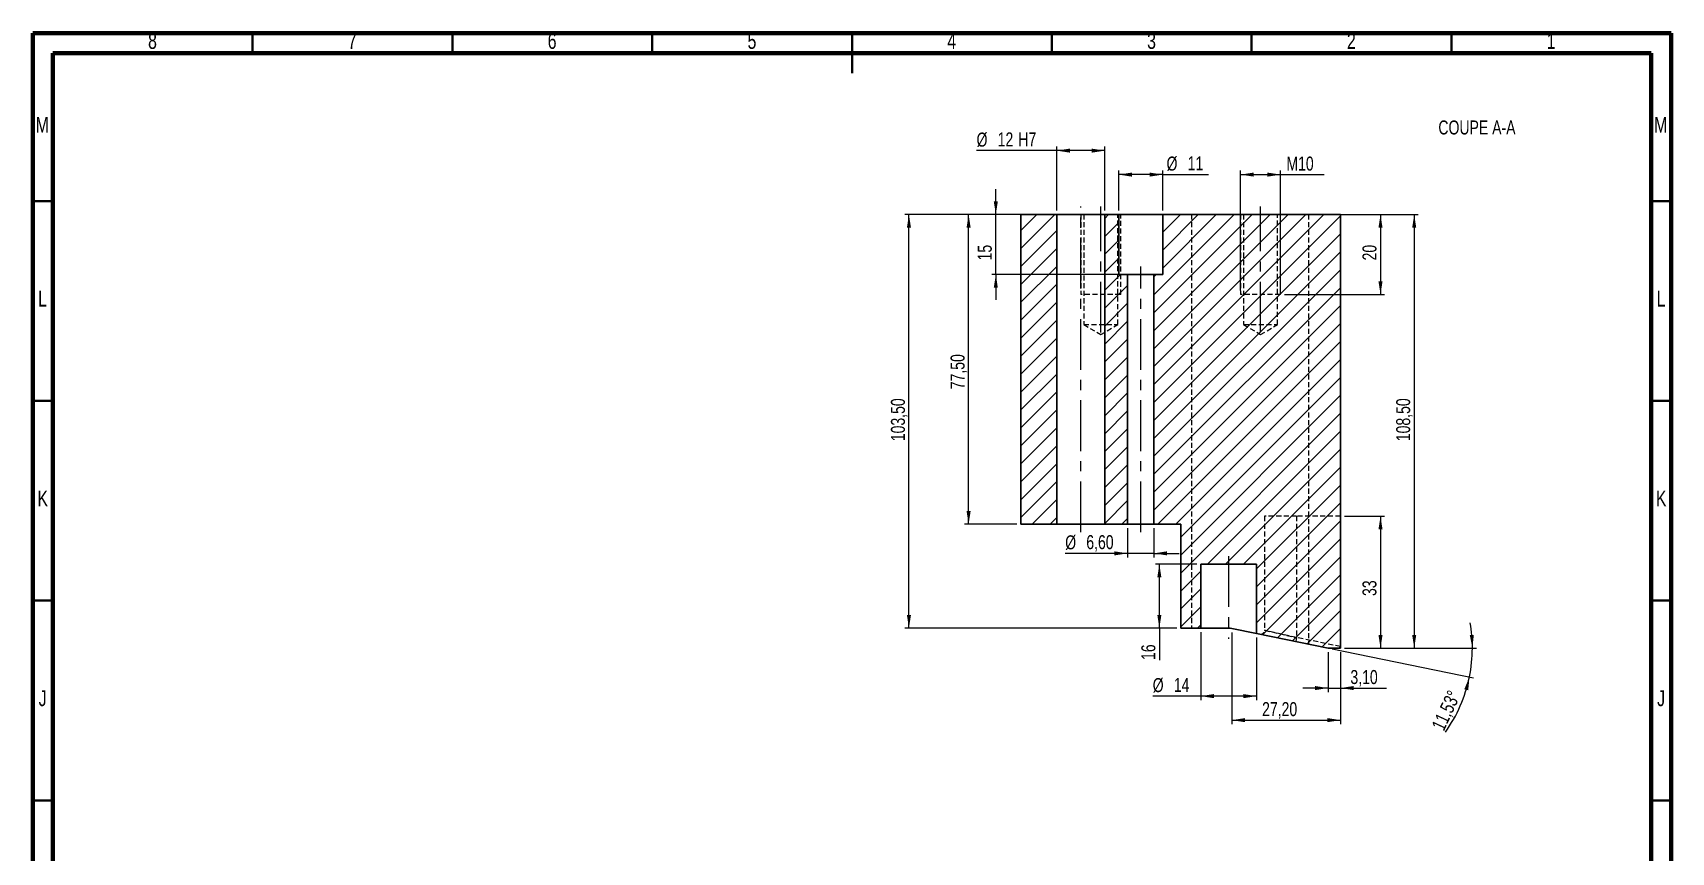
# Model space of a CAD drawing. Header units: millimetres. Extents: x 5 to 415, y 5 to 589.
# Drawn here: x 5 to 415, y 384 to 589.1 of the extents above; entities that cross this region are included whole.
import ezdxf

# ---------------------------------------------------------------- set-up
doc = ezdxf.new("R2010")
doc.units = ezdxf.units.MM
doc.linetypes.add('CENTERX2', pattern=[20.32, 12.7, -2.54, 2.54, -2.54])
doc.linetypes.add('HIDDEN', pattern=[1.905, 1.27, -0.635])
doc.styles.add('SLDTEXTSTYLE0', font='TXT', dxfattribs={"width": 0.75})
doc.dimstyles.new('SLDDIMSTYLE2', dxfattribs={"dimtxt": 3.5, "dimasz": 3.302, "dimexe": 0, "dimexo": 0.0625, "dimgap": 0.875, "dimtad": 1, "dimrnd": 1e-09, "dimzin": 12, "dimdsep": 46, "dimtxsty": 'SLDTEXTSTYLE0', "dimsah": 1, "dimcen": 0.09, "dimadec": 0, "dimazin": 3, "dimtfac": 1, "dimtofl": 0, "dimtmove": 0, "dimatfit": 3, "dimfxl": 1, "dimfrac": 2, "dimtolj": 1, "dimtzin": 12, "dimarcsym": 0})
doc.dimstyles.new('SLDDIMSTYLE4', dxfattribs={"dimtxt": 3.5, "dimasz": 3.302, "dimexe": 0, "dimexo": 0.0625, "dimgap": 0.875, "dimtad": 1, "dimrnd": 1e-09, "dimzin": 12, "dimdsep": 46, "dimtxsty": 'SLDTEXTSTYLE0', "dimsah": 1, "dimcen": 0.09, "dimadec": 0, "dimazin": 3, "dimtfac": 1, "dimtmove": 0, "dimatfit": 0, "dimfxl": 1, "dimfrac": 2, "dimtolj": 1, "dimtzin": 12, "dimarcsym": 0})
doc.dimstyles.new('SLDDIMSTYLE5', dxfattribs={"dimtxt": 3.5, "dimasz": 3.302, "dimexe": 0, "dimexo": 0.0625, "dimgap": 0.875, "dimtad": 1, "dimdec": 4, "dimzin": 12, "dimdsep": 46, "dimtxsty": 'SLDTEXTSTYLE0', "dimsah": 1, "dimcen": 0.09, "dimazin": 3, "dimtfac": 1, "dimtofl": 0, "dimtmove": 0, "dimatfit": 3, "dimfxl": 1, "dimfrac": 2, "dimtolj": 1, "dimtzin": 12, "dimarcsym": 0})

# ---------------------------------------------------------------- blocks, each defined once
blk = doc.blocks.new('_D_33')
at = {"color": 7, "linetype": 'Continuous', "lineweight": 18}
for p, q in [((307.25, 524.62), (307.25, 554.62)), ((307.25, 553.62), (317.25, 553.62)), ((317.25, 524.62), (317.25, 554.62)), ((317.25, 553.62), (328.16, 553.62))]:
    blk.add_line(p, q, dxfattribs=at)
for points in [[(307.25, 553.62), (310.55, 553.11), (310.55, 554.13)], [(317.25, 553.62), (313.95, 554.13), (313.95, 553.11)]]:
    blk.add_solid(points, dxfattribs=at)
at = {"color": 7, "linetype": 'Continuous', "lineweight": 18, "insert": (318.7, 558.13), "char_height": 3.5, "attachment_point": 1, "style": 'SLDTEXTSTYLE0'}
blk.add_mtext('M10', dxfattribs=at)
blk = doc.blocks.new('_D_34')
at = {"color": 7, "linetype": 'Continuous', "lineweight": 18}
for p, q in [((318.25, 543.62), (343.25, 543.62)), ((342.25, 543.62), (342.25, 523.62)), ((318.25, 523.62), (343.25, 523.62))]:
    blk.add_line(p, q, dxfattribs=at)
for points in [[(342.25, 543.62), (341.74, 540.32), (342.76, 540.32)], [(342.25, 523.62), (342.76, 526.92), (341.74, 526.92)]]:
    blk.add_solid(points, dxfattribs=at)
at = {"color": 7, "linetype": 'Continuous', "lineweight": 18, "insert": (337.74, 532.14), "char_height": 3.5, "attachment_point": 1, "rotation": 90, "style": 'SLDTEXTSTYLE0'}
blk.add_mtext('20', dxfattribs=at)
blk = doc.blocks.new('_D_35')
at = {"color": 7, "linetype": 'Continuous', "lineweight": 18}
for p, q in [((329.15, 434.12), (329.15, 424.12)), ((332.25, 434.12), (332.25, 424.12)), ((329.15, 425.12), (322.8, 425.12)), ((329.15, 425.12), (332.25, 425.12)), ((332.25, 425.12), (343.77, 425.12))]:
    blk.add_line(p, q, dxfattribs=at)
for points in [[(329.15, 425.12), (325.85, 425.63), (325.85, 424.61)], [(332.25, 425.12), (335.55, 424.61), (335.55, 425.63)]]:
    blk.add_solid(points, dxfattribs=at)
at = {"color": 7, "linetype": 'Continuous', "lineweight": 18, "insert": (334.72, 429.63), "char_height": 3.5, "attachment_point": 1, "style": 'SLDTEXTSTYLE0'}
blk.add_mtext('3,10', dxfattribs=at)
blk = doc.blocks.new('_D_36')
at = {"color": 7, "linetype": 'Continuous', "lineweight": 18}
for p, q in [((333.25, 468.12), (343.25, 468.12)), ((342.25, 468.12), (342.25, 435.12)), ((333.25, 435.12), (343.25, 435.12))]:
    blk.add_line(p, q, dxfattribs=at)
for points in [[(342.25, 468.12), (341.74, 464.82), (342.76, 464.82)], [(342.25, 435.12), (342.76, 438.42), (341.74, 438.42)]]:
    blk.add_solid(points, dxfattribs=at)
at = {"color": 7, "linetype": 'Continuous', "lineweight": 18, "insert": (337.74, 448.16), "char_height": 3.5, "attachment_point": 1, "rotation": 90, "style": 'SLDTEXTSTYLE0'}
blk.add_mtext('33', dxfattribs=at)
blk = doc.blocks.new('_D_37')
at = {"color": 7, "linetype": 'Continuous', "lineweight": 18}
for p, q in [((330.13, 434.92), (365.5, 427.7)), ((333.25, 435.12), (366.25, 435.12))]:
    blk.add_line(p, q, dxfattribs=at)
for start, end in [(0, 10.0466), (348.4653, 0), (324.3524, 348.4653)]:
    blk.add_arc((329.15, 435.12), 36.09, start, end, dxfattribs=at)
for points in [[(365.25, 435.12), (365.6, 438.44), (364.59, 438.4)], [(364.52, 427.9), (363.22, 424.83), (364.2, 424.58)]]:
    blk.add_solid(points, dxfattribs=at)
at = {"color": 7, "linetype": 'Continuous', "lineweight": 18, "insert": (354.9, 415.63), "char_height": 3.5, "attachment_point": 1, "rotation": 64.9481, "style": 'SLDTEXTSTYLE0'}
blk.add_mtext('11,53°', dxfattribs=at)
blk = doc.blocks.new('_D_38')
at = {"color": 7, "linetype": 'Continuous', "lineweight": 18}
for p, q in [((251.25, 543.62), (223.25, 543.62)), ((224.25, 440.12), (224.25, 543.62)), ((291.25, 440.12), (223.25, 440.12))]:
    blk.add_line(p, q, dxfattribs=at)
for points in [[(224.25, 543.62), (223.74, 540.32), (224.76, 540.32)], [(224.25, 440.12), (224.76, 443.42), (223.74, 443.42)]]:
    blk.add_solid(points, dxfattribs=at)
at = {"color": 7, "linetype": 'Continuous', "lineweight": 18, "insert": (219.74, 486.9), "char_height": 3.5, "attachment_point": 1, "rotation": 90, "style": 'SLDTEXTSTYLE0'}
blk.add_mtext('103,50', dxfattribs=at)
blk = doc.blocks.new('_D_39')
at = {"color": 7, "linetype": 'Continuous', "lineweight": 18}
for p, q in [((245.99, 543.62), (245.99, 549.97)), ((275.75, 543.62), (244.99, 543.62)), ((245.99, 528.62), (245.99, 543.62)), ((284.55, 528.62), (244.99, 528.62)), ((245.99, 528.62), (245.99, 522.27))]:
    blk.add_line(p, q, dxfattribs=at)
for points in [[(245.99, 543.62), (246.49, 546.92), (245.48, 546.92)], [(245.99, 528.62), (245.48, 525.32), (246.49, 525.32)]]:
    blk.add_solid(points, dxfattribs=at)
at = {"color": 7, "linetype": 'Continuous', "lineweight": 18, "insert": (241.47, 532.14), "char_height": 3.5, "attachment_point": 1, "rotation": 90, "style": 'SLDTEXTSTYLE0'}
blk.add_mtext('15', dxfattribs=at)
blk = doc.blocks.new('_D_40')
at = {"color": 7, "linetype": 'Continuous', "lineweight": 18}
for p, q in [((251.25, 543.62), (238.18, 543.62)), ((239.18, 466.12), (239.18, 543.62)), ((251.25, 466.12), (238.18, 466.12))]:
    blk.add_line(p, q, dxfattribs=at)
for points in [[(239.18, 543.62), (238.67, 540.32), (239.69, 540.32)], [(239.18, 466.12), (239.69, 469.42), (238.67, 469.42)]]:
    blk.add_solid(points, dxfattribs=at)
at = {"color": 7, "linetype": 'Continuous', "lineweight": 18, "insert": (234.67, 499.9), "char_height": 3.5, "attachment_point": 1, "rotation": 90, "style": 'SLDTEXTSTYLE0'}
blk.add_mtext('77,50', dxfattribs=at)
blk = doc.blocks.new('_D_41')
at = {"color": 7, "linetype": 'Continuous', "lineweight": 18}
for p, q in [((276.75, 544.62), (276.75, 554.62)), ((287.75, 553.62), (276.75, 553.62)), ((287.75, 544.62), (287.75, 554.62)), ((287.75, 553.62), (299.17, 553.62))]:
    blk.add_line(p, q, dxfattribs=at)
for points in [[(276.75, 553.62), (280.05, 553.11), (280.05, 554.13)], [(287.75, 553.62), (284.45, 554.13), (284.45, 553.11)]]:
    blk.add_solid(points, dxfattribs=at)
at = {"color": 7, "linetype": 'Continuous', "lineweight": 18, "char_height": 3.5, "attachment_point": 1, "style": 'SLDTEXTSTYLE0'}
for s, insert in [('%%c', (288.71, 558.13)), ('11', (293.99, 558.19))]:
    blk.add_mtext(s, dxfattribs=dict(at, insert=insert))
blk = doc.blocks.new('_D_42')
at = {"color": 7, "linetype": 'Continuous', "lineweight": 18}
for p, q in [((261.25, 559.62), (241.17, 559.62)), ((261.25, 544.62), (261.25, 560.62)), ((273.25, 559.62), (261.25, 559.62)), ((273.25, 544.62), (273.25, 560.62))]:
    blk.add_line(p, q, dxfattribs=at)
for points in [[(261.25, 559.62), (264.55, 559.11), (264.55, 560.13)], [(273.25, 559.62), (269.95, 560.13), (269.95, 559.11)]]:
    blk.add_solid(points, dxfattribs=at)
at = {"color": 7, "linetype": 'Continuous', "lineweight": 18, "char_height": 3.5, "attachment_point": 1, "style": 'SLDTEXTSTYLE0'}
for s, insert in [('%%c', (241.17, 564.13)), ('12', (246.45, 564.19)), ('H7', (251.62, 564.19))]:
    blk.add_mtext(s, dxfattribs=dict(at, insert=insert))
blk = doc.blocks.new('_D_43')
at = {"color": 7, "linetype": 'Continuous', "lineweight": 18}
for p, q in [((297.25, 439.12), (297.25, 422.1)), ((311.25, 437.77), (311.25, 422.1)), ((297.25, 423.1), (285.25, 423.1)), ((311.25, 423.1), (297.25, 423.1))]:
    blk.add_line(p, q, dxfattribs=at)
for points in [[(297.25, 423.1), (300.55, 422.59), (300.55, 423.61)], [(311.25, 423.1), (307.95, 423.61), (307.95, 422.59)]]:
    blk.add_solid(points, dxfattribs=at)
at = {"color": 7, "linetype": 'Continuous', "lineweight": 18, "char_height": 3.5, "attachment_point": 1, "style": 'SLDTEXTSTYLE0'}
for s, insert in [('%%c', (285.25, 427.61)), ('14', (290.53, 427.66))]:
    blk.add_mtext(s, dxfattribs=dict(at, insert=insert))
blk = doc.blocks.new('_D_44')
at = {"color": 7, "linetype": 'Continuous', "lineweight": 18}
for p, q in [((278.95, 465.12), (278.95, 457.83)), ((285.55, 465.12), (285.55, 457.83)), ((278.95, 458.83), (263.35, 458.83)), ((285.55, 458.83), (278.95, 458.83)), ((285.55, 458.83), (291.9, 458.83))]:
    blk.add_line(p, q, dxfattribs=at)
for points in [[(278.95, 458.83), (275.65, 459.34), (275.65, 458.32)], [(285.55, 458.83), (288.85, 458.32), (288.85, 459.34)]]:
    blk.add_solid(points, dxfattribs=at)
at = {"color": 7, "linetype": 'Continuous', "lineweight": 18, "char_height": 3.5, "attachment_point": 1, "style": 'SLDTEXTSTYLE0'}
for s, insert in [('%%c', (263.35, 463.34)), ('6,60', (268.63, 463.39))]:
    blk.add_mtext(s, dxfattribs=dict(at, insert=insert))
blk = doc.blocks.new('_D_45')
at = {"color": 7, "linetype": 'Continuous', "lineweight": 18}
for p, q in [((296.25, 456.12), (285.91, 456.12)), ((286.91, 440.12), (286.91, 456.12)), ((291.25, 440.12), (285.91, 440.12)), ((286.91, 440.12), (286.91, 432.14))]:
    blk.add_line(p, q, dxfattribs=at)
for points in [[(286.91, 456.12), (286.4, 452.82), (287.42, 452.82)], [(286.91, 440.12), (287.42, 443.42), (286.4, 443.42)]]:
    blk.add_solid(points, dxfattribs=at)
at = {"color": 7, "linetype": 'Continuous', "lineweight": 18, "insert": (282.4, 432.14), "char_height": 3.5, "attachment_point": 1, "rotation": 90, "style": 'SLDTEXTSTYLE0'}
blk.add_mtext('16', dxfattribs=at)
blk = doc.blocks.new('_D_46')
at = {"color": 7, "linetype": 'Continuous', "lineweight": 18}
for p, q in [((333.25, 543.62), (351.69, 543.62)), ((350.69, 543.62), (350.69, 435.12)), ((333.25, 435.12), (351.69, 435.12))]:
    blk.add_line(p, q, dxfattribs=at)
for points in [[(350.69, 543.62), (350.18, 540.32), (351.19, 540.32)], [(350.69, 435.12), (351.19, 438.42), (350.18, 438.42)]]:
    blk.add_solid(points, dxfattribs=at)
at = {"color": 7, "linetype": 'Continuous', "lineweight": 18, "insert": (346.17, 486.9), "char_height": 3.5, "attachment_point": 1, "rotation": 90, "style": 'SLDTEXTSTYLE0'}
blk.add_mtext('108,50', dxfattribs=at)
blk = doc.blocks.new('_D_47')
at = {"color": 7, "linetype": 'Continuous', "lineweight": 18}
for p, q in [((305.05, 439.04), (305.05, 416.09)), ((332.25, 434.12), (332.25, 416.09)), ((305.05, 417.09), (332.25, 417.09))]:
    blk.add_line(p, q, dxfattribs=at)
for points in [[(305.05, 417.09), (308.35, 416.58), (308.35, 417.6)], [(332.25, 417.09), (328.95, 417.6), (328.95, 416.58)]]:
    blk.add_solid(points, dxfattribs=at)
at = {"color": 7, "linetype": 'Continuous', "lineweight": 18, "insert": (312.62, 421.6), "char_height": 3.5, "attachment_point": 1, "style": 'SLDTEXTSTYLE0'}
blk.add_mtext('27,20', dxfattribs=at)

msp = doc.modelspace()

# ---------------------------------------------------------------- hatches: boundary and pattern name
at = {"linetype": 'Continuous', "lineweight": 18}
h = msp.add_hatch(dxfattribs=at)
h.set_pattern_fill('ANSI31', style=0)
h.paths.add_polyline_path([(261.24871, 543.62052), (252.24871, 543.62052), (252.24871, 466.12052), (261.24871, 466.12052)], flags=0)
h = msp.add_hatch(dxfattribs=at)
h.set_pattern_fill('ANSI31', style=0)
h.paths.add_polyline_path([(278.94871, 466.12052), (278.94871, 528.62052), (276.74871, 528.62052), (276.74871, 543.62052), (273.24871, 543.62052), (273.24871, 466.12052)], flags=0)
h = msp.add_hatch(dxfattribs=at)
h.set_pattern_fill('ANSI31', style=0)
h.paths.add_polyline_path([(292.24871, 440.12052), (297.24871, 440.12052), (297.24871, 456.12052), (311.24871, 456.12052), (311.24871, 438.77438), (329.15245, 435.12052), (332.24871, 435.12052), (332.24871, 543.62052), (287.74871, 543.62052), (287.74871, 528.62052), (285.54871, 528.62052), (285.54871, 466.12052), (292.24871, 466.12052)], flags=0)

# ---------------------------------------------------------------- linework, layer by layer
at = {"color": 7, "linetype": 'Continuous', "lineweight": 70}
for p, q in [((5, 5), (5, 589)), ((5, 589), (415, 589)), ((415, 589), (415, 5)), ((10, 10), (10, 584)), ((10, 584), (410, 584)), ((410, 584), (410, 10))]:
    msp.add_line(p, q, dxfattribs=at)
at = {"color": 7, "linetype": 'Continuous', "lineweight": 35}
for p, q in [((60, 584), (60, 589)), ((110, 584), (110, 589)), ((160, 584), (160, 589)), ((210, 589.001), (210, 578.999)), ((210, 584), (210, 589)), ((260, 584), (260, 589)), ((310, 584), (310, 589)), ((360, 584), (360, 589)), ((10, 547), (5, 547)), ((410, 547), (415, 547)), ((10, 497), (5, 497)), ((410, 497), (415, 497)), ((10, 447), (5, 447)), ((410, 447), (415, 447)), ((10, 397), (5, 397)), ((410, 397), (415, 397))]:
    msp.add_line(p, q, dxfattribs=at)
at = {"color": 7, "linetype": 'CENTERX2', "lineweight": 18}
for p, q in [((267.24871, 464.12052), (267.24871, 545.62052)), ((272.24871, 514.12052), (272.24871, 545.62052)), ((312.24871, 514.12052), (312.24871, 545.62052)), ((282.24871, 464.12052), (282.24871, 530.62052)), ((304.24871, 458.12052), (304.24871, 437.44745))]:
    msp.add_line(p, q, dxfattribs=at)
at = {"color": 7, "linetype": 'Continuous', "lineweight": 25}
for p, q in [((252.24871, 543.62052), (261.24871, 543.62052)), ((252.24871, 466.12052), (252.24871, 543.62052)), ((261.24871, 543.62052), (261.24871, 466.12052)), ((273.24871, 543.62052), (261.24871, 543.62052)), ((273.24871, 466.12052), (273.24871, 543.62052)), ((273.24871, 543.62052), (276.74871, 543.62052)), ((276.74871, 543.62052), (276.74871, 528.62052)), ((287.74871, 543.62052), (276.74871, 543.62052)), ((287.74871, 528.62052), (287.74871, 543.62052)), ((287.74871, 543.62052), (332.24871, 543.62052)), ((332.24871, 435.12052), (332.24871, 543.62052)), ((276.74871, 528.62052), (278.94871, 528.62052)), ((278.94871, 528.62052), (278.94871, 466.12052)), ((285.54871, 528.62052), (278.94871, 528.62052)), ((285.54871, 466.12052), (285.54871, 528.62052)), ((285.54871, 528.62052), (287.74871, 528.62052)), ((261.24871, 466.12052), (252.24871, 466.12052)), ((273.24871, 466.12052), (261.24871, 466.12052)), ((278.94871, 466.12052), (273.24871, 466.12052)), ((285.54871, 466.12052), (278.94871, 466.12052)), ((292.24871, 466.12052), (285.54871, 466.12052)), ((292.24871, 440.12052), (292.24871, 466.12052)), ((311.24871, 456.12052), (297.24871, 456.12052)), ((297.24871, 440.12052), (297.24871, 456.12052)), ((311.24871, 456.12052), (311.24871, 438.77438)), ((297.24871, 440.12052), (292.24871, 440.12052)), ((304.24871, 440.12052), (297.24871, 440.12052)), ((311.24871, 438.77438), (305.04856, 440.03973)), ((311.24871, 438.77438), (329.15245, 435.12052)), ((329.15245, 435.12052), (332.24871, 435.12052))]:
    msp.add_line(p, q, dxfattribs=at)
at = {"color": 7, "linetype": 'HIDDEN', "lineweight": 18}
for p, q in [((267.24871, 543.62052), (267.24871, 523.62052)), ((267.99871, 543.62052), (267.99871, 516.12052)), ((276.49871, 516.12052), (276.49871, 543.62052)), ((277.24871, 523.62052), (277.24871, 543.62052)), ((294.93698, 543.62052), (294.93698, 440.12052)), ((307.24871, 543.62052), (307.24871, 523.62052)), ((307.99871, 543.62052), (307.99871, 516.12052)), ((316.49871, 516.12052), (316.49871, 543.62052)), ((317.24871, 523.62052), (317.24871, 543.62052)), ((324.24871, 543.62052), (324.24871, 436.12129)), ((277.13943, 523.62052), (267.24871, 523.62052)), ((277.24871, 523.62052), (277.13945, 523.62052)), ((317.13939, 523.62052), (307.24871, 523.62052)), ((317.24871, 523.62052), (317.13944, 523.62052)), ((267.99871, 516.12052), (276.49871, 516.12052)), ((267.99871, 516.12052), (272.24871, 513.56686)), ((272.24871, 513.56686), (276.49871, 516.12052)), ((307.99871, 516.12052), (316.49871, 516.12052)), ((307.99871, 516.12052), (312.24871, 513.56686)), ((312.24871, 513.56686), (316.49871, 516.12052)), ((321.24871, 468.12052), (313.24871, 468.12052)), ((313.24871, 468.12052), (313.24871, 439.59091)), ((321.24871, 468.12052), (321.24871, 437.75415)), ((332.24871, 468.12052), (321.24871, 468.12052)), ((321.24871, 437.75415), (313.24871, 439.59091)), ((313.24871, 439.59091), (321.24871, 437.75415)), ((321.24871, 437.75415), (321.04875, 436.77435)), ((321.24871, 437.75415), (321.04875, 436.77435)), ((332.24871, 435.50923), (321.24871, 437.75415))]:
    msp.add_line(p, q, dxfattribs=at)
msp.add_arc((312.24871, 439.59091), 1, 258.4652577, 0, dxfattribs=at)
at = {"color": 7, "linetype": 'Continuous', "lineweight": 25}
msp.add_open_spline([(305.04856, 440.03973), (304.7855, 440.09342), (304.51892, 440.12052), (304.24871, 440.12052)], degree=3, dxfattribs=at)

# ---------------------------------------------------------------- texts
at = {"color": 7, "linetype": 'Continuous', "lineweight": 0, "attachment_point": 2, "style": 'SLDTEXTSTYLE0'}
for s, insert, char_height in [('8', (34.96004, 589.06015), 3.96875), ('7', (84.96004, 589.06015), 3.96875), ('6', (134.96004, 589.06015), 3.96875), ('5', (184.96004, 589.06015), 3.96875), ('4', (234.96004, 589.06015), 3.96875), ('3', (284.96004, 589.06015), 3.96875), ('2', (334.96004, 589.06015), 3.96875), ('1', (384.96004, 589.06015), 3.96875), ('M', (7.36174, 568.06015), 3.96875), ('COUPE A-A', (366.38947, 567.16445), 3.5), ('M', (412.36174, 568.06015), 3.96875), ('L', (7.45452, 524.56015), 3.96875), ('L', (412.45452, 524.56015), 3.96875), ('K', (7.48852, 474.56015), 3.96875), ('K', (412.48852, 474.56015), 3.96875), ('J', (7.46509, 424.56015), 3.96875), ('J', (412.46509, 424.56015), 3.96875)]:
    msp.add_mtext(s, dxfattribs=dict(at, insert=insert, char_height=char_height))

# ---------------------------------------------------------------- dimensions: what is measured, and where the dimension line sits
at = {"color": 7, "linetype": 'Continuous', "lineweight": 18}
for base, p1, p2, text, dimstyle, picture, middle in [((261.24871, 559.62052), (273.24871, 543.62052), (261.24871, 543.62052), '%%c<>H7', 'SLDDIMSTYLE2', '_D_42', (249.27957, 559.62052)), ((276.74871, 553.62052), (287.74871, 543.62052), (276.74871, 543.62052), '%%c<>', 'SLDDIMSTYLE2', '_D_41', (293.93972, 553.62052)), ((317.24871, 553.62052), (307.24871, 523.62052), (317.24871, 523.62052), 'M10', 'SLDDIMSTYLE2', '_D_33', (323.42946, 553.62052)), ((278.94871, 458.82855), (285.54871, 466.12052), (278.94871, 466.12052), '%%c<>', 'SLDDIMSTYLE4', '_D_44', (270.51523, 458.82855)), ((297.24871, 423.09831), (311.24871, 438.77438), (297.24871, 440.12052), '%%c<>', 'SLDDIMSTYLE2', '_D_43', (290.4746, 423.09831))]:
    dim = msp.add_linear_dim(base=base, p1=p1, p2=p2, text=text, dimstyle=dimstyle, dxfattribs=at)
    dim.commit()
    dim.dimension.update_dxf_attribs({"geometry": picture, "text_midpoint": middle, "dimtype": 160})
for base, p1, p2, dimstyle, picture, middle in [((245.98513, 543.62052), (285.54871, 528.62052), (276.74871, 543.62052), 'SLDDIMSTYLE4', '_D_39', (245.98513, 534.72116)), ((224.24871, 543.62052), (292.24871, 440.12052), (252.24871, 543.62052), 'SLDDIMSTYLE2', '_D_38', (224.24871, 494.01006)), ((239.18104, 543.62052), (252.24871, 466.12052), (252.24871, 543.62052), 'SLDDIMSTYLE2', '_D_40', (239.18104, 505.71942)), ((342.24871, 523.62052), (317.24871, 543.62052), (317.24871, 523.62052), 'SLDDIMSTYLE4', '_D_34', (342.24871, 534.72116)), ((350.68657, 435.12052), (332.24871, 543.62052), (332.24871, 435.12052), 'SLDDIMSTYLE2', '_D_46', (350.68657, 494.01006)), ((342.24871, 435.12052), (332.24871, 468.12052), (332.24871, 435.12052), 'SLDDIMSTYLE2', '_D_36', (342.24871, 450.74197)), ((286.90943, 456.12052), (292.24871, 440.12052), (297.24871, 456.12052), 'SLDDIMSTYLE2', '_D_45', (286.90943, 434.72162))]:
    dim = msp.add_linear_dim(base=base, p1=p1, p2=p2, angle=90, dimstyle=dimstyle, dxfattribs=at)
    dim.commit()
    dim.dimension.update_dxf_attribs({"geometry": picture, "text_midpoint": middle, "dimtype": 160})
dim = msp.add_angular_dim_2l(base=(365.06408, 431.49341), line1=((305.04856, 440.03973), (329.15245, 435.12052)), line2=((332.24871, 435.12052), (329.15245, 435.12052)), dimstyle='SLDDIMSTYLE5', dxfattribs=at)
dim.commit()
dim.dimension.update_dxf_attribs({"geometry": '_D_37', "text_midpoint": (361.8512, 419.83677), "dimtype": 162})
for base, p1, dimstyle, picture, middle in [((332.24871, 417.093), (305.04856, 440.03973), 'SLDDIMSTYLE2', '_D_47', (318.43595, 417.093)), ((332.24871, 425.12052), (329.15245, 435.12052), 'SLDDIMSTYLE4', '_D_35', (339.2485, 425.12052))]:
    dim = msp.add_linear_dim(base=base, p1=p1, p2=(332.24871, 435.12052), dimstyle=dimstyle, dxfattribs=at)
    dim.commit()
    dim.dimension.update_dxf_attribs({"geometry": picture, "text_midpoint": middle, "dimtype": 160})

doc.saveas('drawing.dxf')
